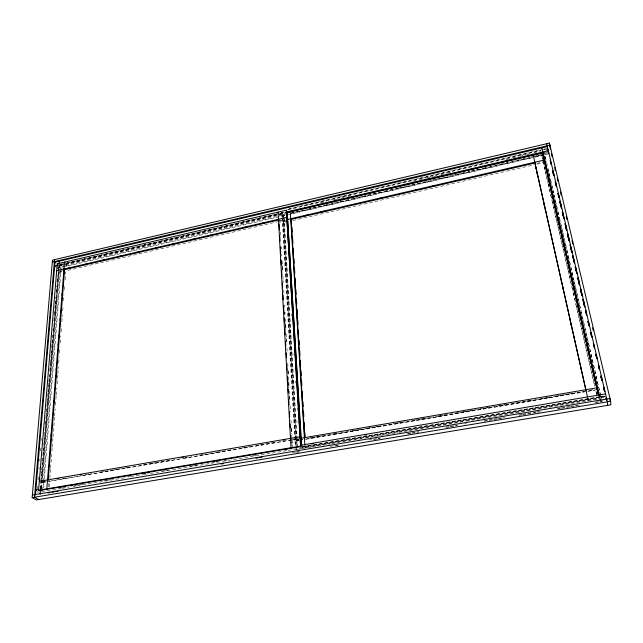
<?xml version="1.0" encoding="UTF-8"?>
<svg xmlns="http://www.w3.org/2000/svg" width="643" height="643" viewBox="0 0 643 643"><rect width="100%" height="100%" fill="white"/><g stroke="black" fill="none" stroke-linecap="round" stroke-linejoin="round"><path stroke-width="0.48" stroke-dasharray="3.21 2.41" d="M48.466 486.655L48.852 481.703M49.165 487.048L49.624 481.117L48.924 480.715M49.849 478.111L50.548 469.101M50.62 468.096L51.392 458.081M51.472 457.085L52.163 448.067M52.236 447.07L52.935 438.052M53.007 437.055L53.779 427.04M53.859 426.036L54.551 417.018M54.631 416.021L55.169 409.012M55.475 405.002L56.166 395.992M56.246 394.987L56.785 387.978M57.09 383.967L57.782 374.957M57.862 373.953L58.4 366.944M58.706 362.941L59.172 356.929M59.477 352.927L59.944 346.915M60.249 342.912L60.788 335.895M61.093 331.892L61.559 325.88M61.865 321.878L62.403 314.869M62.717 310.858L63.102 305.851M63.48 300.844L63.946 294.832M64.332 289.824L64.718 284.817M65.104 279.809L65.715 271.796M66.1 266.845L66.325 263.879L65.731 263.292L286.199 211.764M43.628 487.707L44.263 479.702M44.343 478.705L61.527 263.55M40.565 489.138L58.28 271.595M58.32 271.153L58.81 265.149L59.413 265.736L64.179 264.619M40.943 488.439L41.433 482.403M41.514 481.406L58.569 271.571M58.65 270.566L59.06 265.575L64.927 264.201M41.353 488.535L42.004 480.538M42.084 479.557L59.654 262.786M41.65 488.793L59.172 272.142M59.494 268.147L59.895 263.212M42.687 490.32L43.322 482.338M43.402 481.342L60.217 271.885M60.297 270.888L60.852 263.951M37.68 485.995L37.181 491.991L39.649 492.088M38.178 480.008L38.427 477.01M38.982 469.39L39.151 467.397M39.762 461.031L39.922 459.03M40.589 451.048L40.839 448.05M41.393 440.423L41.562 438.422M40.959 472.991L41.128 470.989M44.978 424.018L45.139 422.017M40.155 489.026L40.726 482.001M40.798 481.117L42.366 462.004M42.438 461.095L43.177 452.005M43.258 451.081L43.997 441.998M44.07 441.074L46.368 412.999M46.441 412.05L47.18 403M47.26 402.036L48 393.002M48.08 392.029L48.812 382.995M48.892 382.014L49.471 374.998M49.792 371.003L50.371 363.994M50.451 362.998L51.183 353.988M51.263 352.999L52.003 343.981M52.083 342.992L52.734 334.971M53.064 330.992L53.473 325.961M53.883 320.994L54.374 314.949M54.454 313.993L55.194 304.943M55.266 303.994L55.845 296.937M56.246 291.994L56.745 285.926M57.066 281.996L57.557 275.992M58.127 268.991L58.296 266.966M289.149 208.766L540.514 149.859M547.506 148.22L543.456 149.176L543.343 148.372M287.614 209.393L540.498 150.149M541.478 149.923L546.357 148.774M287.879 209.835L541.237 150.518M544.01 149.867L546.799 149.216M320.495 202.979L326.355 201.605M334.175 199.772L340.034 198.406M341.015 198.173L346.874 196.806M347.855 196.573L350.789 195.89M413.328 181.262L419.196 179.887M420.168 179.662L426.036 178.288M427.008 178.063L432.876 176.688M433.848 176.463L439.716 175.089M440.688 174.864L446.555 173.489M447.536 173.264L450.462 172.573M506.17 159.544L512.029 158.178M513.01 157.945L518.869 156.571M519.849 156.345L525.709 154.971M526.689 154.746L532.549 153.372M533.529 153.147L539.389 151.772M545.923 150.245L547.715 149.827M59.952 264.635L278.958 213.46M279.938 213.227L284.825 212.086M60.273 264.562L65.297 263.397M60.715 264.707L278.829 213.749M279.801 213.524L285.669 212.15M65.899 263.976L279.118 214.191M279.263 214.159L285.677 212.664M65.136 264.402L279.207 214.432M279.512 214.36L285.998 212.849M57.331 266.7L64.541 265.012M65.522 264.787L285.363 213.5M544.291 153.106L547.539 152.343M282.872 216.659L282.775 214.875L285.516 214.232M291.014 212.954L293.947 212.27M294.92 212.045L307.627 209.079M308.608 208.854L311.534 208.171M312.514 207.946L325.221 204.98M326.194 204.755L338.901 201.798M339.874 201.564L352.581 198.607M353.562 198.374L366.261 195.416M367.241 195.191L383.855 191.317M384.827 191.092L397.535 188.126M398.515 187.901L411.215 184.943M412.195 184.71L424.902 181.752M425.875 181.527L456.168 174.462M457.149 174.237L469.856 171.271M470.829 171.046L483.536 168.088M484.509 167.855L528.49 157.607M529.47 157.382L532.396 156.699M534.317 156.249L537.146 155.59M538.087 155.373L541.856 154.497M56.471 267.858L64.525 265.985M65.498 265.76L285.468 214.505M291.078 213.203L543.182 154.465M544.983 154.047L547.691 153.412M282.775 214.875L283.161 215.55L284.994 215.124M291.4 213.629L532.517 157.487M535.378 156.82L542.909 155.067M57.074 268.436L287.091 214.899M288.072 214.666L534.486 157.31M535.209 157.141L543.287 155.26M545.095 154.842L547.796 154.216M62.451 270.856L57.886 271.909L58.497 272.487L63.054 271.434M279.263 220.621L284.785 219.343M67.748 270.349L277.704 221.747M279.657 221.296L285.179 220.01M285.548 220.694L282.791 221.329L282.398 220.662M285.942 221.361L283.185 222.004L283.579 222.671L286.336 222.036M536.921 163.37L543.552 161.843M292.822 220.533L534.164 164.817M537.034 164.158L543.656 162.631M44.825 481.511L41.136 482.146L41.835 482.547L45.524 481.92M62.411 478.513L68.335 477.5M85.535 474.47L91.475 473.457M100.943 471.938L103.901 471.44M104.889 471.271L112.798 469.92M113.779 469.752L117.733 469.077M118.722 468.908L120.699 468.57M124.654 467.895L127.611 467.389M143.421 464.696L151.322 463.346M152.311 463.177L155.276 462.671M156.265 462.502L160.22 461.827M161.2 461.658L172.075 459.809M184.911 457.615L188.865 456.94M199.732 455.091L202.698 454.585M203.686 454.416L216.53 452.222M217.519 452.053L221.465 451.378M222.454 451.209L231.343 449.698M242.218 447.841L250.119 446.491M256.043 445.478L259.008 444.98M259.997 444.811L275.807 442.111M293.473 439.097L297.203 438.462M45.974 481.744L41.425 482.515L40.718 482.113M46.891 481.583L82.24 475.563M83.228 475.394L182.065 458.539M183.054 458.371L301.237 438.229M49.278 481.277L182.508 458.572M183.488 458.403L291.062 440.069M291.609 439.418L292.051 439.9L299.493 438.63M299.116 439.153L295.33 439.796L294.904 439.306L295.217 444.908M296.029 444.932L295.764 440.278L298.601 439.796M310.159 437.827L314.114 437.16M315.102 436.991L318.068 436.484M319.057 436.316L323.011 435.641M333.886 433.792L336.852 433.286M352.677 430.593L356.632 429.926M357.621 429.757L360.586 429.251M366.518 428.238L370.472 427.571M376.404 426.558L379.37 426.052M395.188 423.359L399.142 422.692M400.131 422.523L403.097 422.017M413.971 420.168L421.88 418.818M422.869 418.649L426.823 417.982M437.698 416.125L441.653 415.458M442.641 415.29L445.607 414.783M456.482 412.935L460.436 412.259M461.425 412.091L464.391 411.584M465.379 411.416L469.334 410.748M470.322 410.58L474.277 409.904M480.208 408.892L484.163 408.225M485.152 408.056L488.117 407.549M498.992 405.701L502.947 405.026M503.935 404.857L506.901 404.351M512.833 403.346L516.787 402.671M517.776 402.502L526.673 400.991M527.662 400.822L530.628 400.316M541.502 398.467L545.465 397.792M546.454 397.623L549.419 397.117M555.351 396.112L559.306 395.437M560.294 395.268L573.146 393.082M589.671 390.269L592.428 389.803M297.042 445.72L296.72 440.23L298.577 439.908M308.118 438.285L311.083 437.787M312.072 437.618L316.026 436.943M317.015 436.774L320.97 436.099M321.958 435.938L325.905 435.263M326.893 435.094L330.848 434.419M331.836 434.25L334.802 433.752M335.791 433.583L339.745 432.908M340.734 432.739L344.688 432.064M345.677 431.895L349.631 431.228M350.62 431.059L353.586 430.553M354.574 430.384L358.529 429.709M359.517 429.54L363.472 428.873M364.46 428.704L368.415 428.029M369.404 427.86L373.358 427.193M374.347 427.024L377.312 426.518M378.301 426.349L382.255 425.674M383.244 425.505L387.199 424.838M388.187 424.669L392.134 423.994M393.122 423.825L396.088 423.319M397.077 423.15L401.031 422.483M402.02 422.314L405.974 421.639M406.963 421.47L410.917 420.795M411.906 420.635L419.815 419.284M420.803 419.115L429.701 417.604M430.689 417.436L434.644 416.76M435.632 416.592L438.598 416.093M439.587 415.925L443.541 415.249M444.53 415.081L448.484 414.405M449.473 414.237L453.428 413.57M454.416 413.401L462.317 412.05M463.306 411.89L467.26 411.215M468.249 411.046L477.146 409.535M478.135 409.366L486.044 408.016M487.032 407.847L490.987 407.18M491.975 407.011L495.93 406.336M496.918 406.167L504.827 404.825M505.816 404.656L509.77 403.981M510.759 403.812L528.546 400.79M529.535 400.621L533.489 399.946M534.478 399.777L538.432 399.102M539.421 398.933L547.33 397.591M548.318 397.422L552.273 396.747M553.261 396.586L557.216 395.911M558.204 395.742L575.999 392.712M576.988 392.543L580.942 391.876M581.931 391.708L583.908 391.37M589.768 390.373L592.653 389.883M299.027 440.278L296.198 440.76L295.764 440.278M299.976 440.117L302.805 439.643M586.062 391.483L305.634 439.161L305.216 438.671M587.903 391.169L595.241 389.923M299.011 440.399L297.154 440.712L296.72 440.23M299.935 440.238L302.724 439.764M305.57 439.282L584.961 391.788M587.903 391.29L595.603 389.979M301.816 446.764L313.02 444.876M314.009 444.715L599.204 396.771M600.112 396.618L604.661 395.855M302.202 446.949L605.827 395.935M302.242 447.239L599.252 397.366M601.068 397.061L604.709 396.45M79.314 484.918L83.277 484.251M104.07 480.763L107.035 480.265M108.024 480.096L111.986 479.429M161.489 471.118L164.68 470.588M165.452 470.459L169.406 469.792M190.199 466.304L193.366 465.773M194.162 465.636L198.124 464.969M223.86 460.653L226.834 460.155M252.57 455.831L255.544 455.332M300.096 447.85L599.188 397.647M600.345 393.805L601.076 397.326L605.867 396.522M41.409 491.791L61.222 488.471M62.21 488.302L69.147 487.137M73.109 486.478L76.083 485.979M77.072 485.811L126.607 477.5M130.569 476.841L143.445 474.679M144.434 474.51L146.419 474.18M150.382 473.513L287.083 450.582M288.08 450.421L599.236 398.234M601.117 397.913L605.907 397.117M296.302 449.586L305.803 447.994L305.69 446.129M307.788 447.665L311.751 446.998M312.739 446.837L316.702 446.17M317.698 446.001L330.574 443.847M331.563 443.678L335.533 443.019M336.522 442.85L364.268 438.196M365.256 438.036L369.219 437.369M370.207 437.208L374.17 436.541M375.166 436.372L397.953 432.554M398.941 432.385L402.904 431.726M403.9 431.557L407.863 430.898M408.852 430.73L431.638 426.912M432.635 426.743L436.597 426.076M437.586 425.915L465.331 421.261M466.32 421.101L599.284 398.821M292.139 452.704L295.378 452.166M296.093 452.045L300.329 451.338M330.044 446.379L334.006 445.72M334.706 445.599L338.957 444.892M368.664 439.933L372.627 439.273M373.318 439.153L377.578 438.446M378.269 438.333L380.246 437.996M407.292 433.486L411.255 432.827M411.93 432.715L415.884 432.048M416.881 431.887L418.858 431.557M445.591 427.097L449.875 426.381M450.542 426.269L454.497 425.61M455.485 425.441L457.47 425.111M464.399 423.954L466.376 423.624M484.203 420.651L488.158 419.992M489.146 419.823L493.109 419.164M494.097 418.995L497.417 418.44M498.06 418.336L502.368 417.62M503.011 417.508L504.988 417.178M518.853 414.864L521.819 414.373M522.807 414.205L526.77 413.545M527.758 413.377L536.037 411.994M536.672 411.89L539.011 411.504M557.457 408.426L560.431 407.927M561.419 407.758L569.706 406.376M570.333 406.272L574.657 405.548M575.284 405.452L577.631 405.058M595.458 402.084L599.043 401.481M600.409 401.256L603.158 400.798M296.953 452.447L299.927 451.949M335.59 446.009L338.564 445.511M374.218 439.563L377.192 439.065M378.18 438.904L380.166 438.574M407.903 433.945L410.877 433.454M411.866 433.286L415.828 432.626M416.817 432.458L418.802 432.128M446.531 427.507L449.505 427.008M450.494 426.848L454.456 426.18M455.453 426.02L457.43 425.69M484.179 421.229L488.141 420.57M489.13 420.401L493.093 419.742M494.081 419.574L498.044 418.915M499.032 418.754L502.995 418.087M518.845 415.45L521.819 414.952M522.807 414.783L526.77 414.124M527.766 413.963L531.729 413.296M532.717 413.136L536.68 412.476M537.669 412.308L541.631 411.649M557.481 409.004L560.455 408.506M561.443 408.345L565.406 407.686M566.395 407.517L570.357 406.858M571.354 406.689L575.308 406.03M576.305 405.87L580.267 405.203M595.121 402.727L599.083 402.068M600.08 401.899L602.057 401.57L601.269 398.178M60.611 266.893L61.214 267.472M58.457 264.988L59.654 266.154M295.434 448.637L295.868 449.111M304.959 447.038L305.385 447.52L305.264 445.647M304.621 446.29L305.039 446.772M283.941 220.549L284.335 221.216M284.005 215.614L283.619 214.939L283.724 216.812M544.066 151.507L600.168 393.42M544.967 156.032L546.325 161.883M548.141 169.688L548.817 172.613M549.042 173.586L550.4 179.437M550.625 180.418L553.575 193.093M553.8 194.065L556.058 203.823M556.291 204.796L557.65 210.647M557.875 211.627L559.233 217.479M559.458 218.451L560.817 224.303M561.042 225.283L563.308 235.033M563.533 236.005L564.892 241.864M565.117 242.837L566.475 248.688M566.708 249.661L568.066 255.512M568.291 256.493L573.725 279.898M573.95 280.878L579.383 304.284M579.608 305.256L580.967 311.108M581.192 312.088L588.216 342.325M588.441 343.298L600.441 394.987M600.666 395.967L601.711 400.46M542.467 158.692L541.583 154.842L541.687 155.63M542.909 160.613L544.034 165.508M544.259 166.481L544.934 169.414M545.16 170.395L548.085 183.102M548.31 184.083L552.128 200.704M552.353 201.677L555.279 214.384M555.504 215.365L556.179 218.299M556.404 219.279L569.007 274.022M569.232 275.003L573.05 291.625M573.275 292.597L576.2 305.312M576.425 306.285L594.871 386.459M595.989 391.314L596.881 395.164M542.137 157.559L542.579 159.48M543.022 161.409L594.703 386.073M596.045 391.909L596.929 395.75M540.16 149.723L540.57 151.531M540.779 152.439L541.406 155.148M587.662 397.728L588.128 400.099M587.533 397.744L588.257 401.256L587.598 398.322M588.602 398.556L588.666 399.142M597.323 397.093L597.371 397.679M601.028 396.739L601.076 397.326M306.052 445.679L306.164 447.544M291.665 313.945L291.785 315.946M294.052 354.004L294.173 356.013M295.659 381.05L295.78 383.051M297.275 408.096L297.396 410.097M298.047 421.117L298.167 423.118M284.118 217.479L296.978 437.706M297.034 438.711L297.524 447.11M283.78 217.744L296.608 438.229M283.161 215.55L296.576 447.271M296.624 448.203L296.736 450.06M282.928 217.551L295.651 438.277M282.534 216.876L281.988 213.524L282.189 217.093M282.582 217.768L295.764 447.247M282.245 217.985L294.84 438.301M279.826 219.97L279.986 222.968M280.493 231.97L280.71 235.965M281.321 246.96L281.433 248.962M281.714 253.961L281.827 255.962M282.1 260.962L282.599 269.956M282.936 275.951L283.266 281.955M283.716 289.953L283.933 293.947M284.544 304.943L284.656 306.944M284.937 311.943L285.05 313.945M285.323 318.944L285.934 329.939M286.159 333.934L286.601 341.931M286.939 347.935L287.156 351.93M287.767 362.925L287.992 366.928M288.217 370.923L288.49 375.922M288.546 376.919L289.101 386.917M289.326 390.92L289.824 399.914M290.162 405.91L290.491 411.914M290.941 419.911L291.158 423.906M291.383 427.908L291.713 433.904M291.769 434.901L291.882 436.902M292.051 439.9L292.404 446.314M282.1 265.406L282.381 270.414M282.936 280.444L283.049 282.446M284.664 311.517L284.825 314.523M285.323 323.55L285.661 329.562M286.159 338.588L286.328 341.594M287.943 370.665L288.104 373.671M288.554 381.693L288.884 387.713M289.326 395.726L289.551 399.737M291.166 428.817L291.327 431.823M291.777 439.844L292.139 446.363M282.14 268.324L282.253 270.325M284.576 312.345L284.688 314.347M285.355 326.355L285.516 329.353M287.791 370.376L287.951 373.382M288.562 384.385L288.731 387.383M291.006 428.407L291.166 431.413M291.761 442.167L291.97 445.832"/><path stroke-width="0.96" d="M51.094 436.091L51.255 434.089M53.666 403.121L53.827 401.128M55.62 378.148L55.772 376.147M56.238 370.159L56.399 368.158M58.192 345.187L58.344 343.185M58.81 337.189L58.971 335.196M60.137 320.206L60.289 318.213M60.755 312.217L60.916 310.215M61.382 304.227L61.535 302.226M62.082 295.233L62.242 293.24M63.327 279.255L63.488 277.254M63.954 271.258L64.107 269.264M48.225 480.305L64.597 269.634L63.995 269.055M40.147 494.25L40.493 489.99M58.891 264.169L59.132 261.219M38.572 490.215L57.243 263.823L286.344 210.189L300.948 446.604L39.287 490.609L38.572 490.215L300.514 446.121L300.948 446.604M54.542 259.643L34.505 497.216L38.789 499.531M35.437 495.038L54.985 262.191L547.297 146.612M32.15 497.61L52.477 260.126L549.419 143.076L610.641 401.32L610.85 404.825L36.442 499.924L32.15 497.61L610.641 401.32M52.308 262.087L549.91 145.165L550.4 149.031M57.147 265.543L54.655 266.122L55.266 266.7M286.649 211.925L548.286 150.8M286.947 212.367L464.953 170.805M466.802 170.371L542.579 152.68L598.77 395.863M286.047 212.833L542.957 152.873L542.845 152.069M56.672 270.751L286.77 217.342L287.164 218.025M67.033 268.581L69.958 267.906M83.598 264.739L86.516 264.064M100.155 260.897L106.007 259.539M119.646 256.372L122.564 255.697M136.203 252.53L140.102 251.63M155.694 248.013L158.612 247.33M172.252 244.163L175.177 243.488M191.743 239.646L194.66 238.963M208.3 235.804L211.226 235.121M244.348 227.437L247.274 226.762M260.913 223.595L264.812 222.687M64.597 269.634L278.861 219.946L278.459 219.271M544.275 160.035L287.927 219.376L287.55 218.7M304.115 215.879L308.021 214.971M320.712 212.037L324.619 211.129M379.282 198.486L382.207 197.803M415.394 190.127L418.328 189.444M431.992 186.285L434.917 185.61M290.692 218.741L291.078 219.416L534.904 163.025L534.783 162.237M39.311 481.31L299.951 436.758L300.377 437.248M57.106 478.794L59.076 478.456M79.796 474.92L81.765 474.582M181.398 457.567L183.376 457.229M283.008 440.214L284.978 439.876M300.586 438.341L596.913 387.825L596.969 388.42M38.684 489.452L35.871 489.926L36.579 490.32M300.996 445.237L605.449 393.926M311.284 444.064L313.262 443.726M364.694 435.07L366.671 434.732M59.132 487.788L61.109 487.458M63.094 487.121L65.072 486.791M70.666 485.851L72.643 485.521M74.628 485.184L76.605 484.854M128.053 476.206L130.039 475.876M143.309 473.642L145.286 473.312M147.271 472.983L149.248 472.645M212.166 462.076L214.143 461.746M216.12 461.409L218.098 461.079M284.921 449.851L286.899 449.521M32.367 495.046L609.966 398.467L610.127 401.111M48.064 492.932L50.05 492.602M52.027 492.265L54.004 491.935M55.981 491.606L57.966 491.276M221.28 463.997L223.258 463.667M255.922 458.21L257.899 457.88M259.876 457.543L261.862 457.213M47.534 489.219L46.835 488.825L64.533 262.119L65.136 262.706M57.243 263.823L57.846 264.41M54.382 261.605L55.587 262.77M291.416 448.211L290.974 447.729L278.073 212.126L278.467 212.801M290.459 438.373L290.901 438.864L290.732 435.866M300.811 437.738L301.237 438.229M304.372 437.69L304.798 438.18L291.078 219.416M551.445 153.902L552.144 156.828M554.684 167.574L555.375 170.508M557.224 178.32L557.923 181.246M560.463 191.992L561.162 194.925M566.242 216.41L566.941 219.343M572.029 240.828L572.72 243.761M592.605 327.761L593.296 330.687M546.703 143.719L607.41 401.859L607.651 405.355M547.796 149.096L548.19 150.767M548.391 151.603L548.849 153.556M552.964 171.086L553.888 175.017M555.496 181.84L556.412 185.747M558.245 193.551L559.169 197.481M560.085 201.355L561.701 208.236M562.609 212.086L563.541 216.056M565.358 223.796L566.756 229.744M567.882 234.526L569.28 240.49M571.088 248.182L572.005 252.088M572.929 255.986L574.569 262.979M575.445 266.716L576.409 270.799M578.017 277.639L579.576 284.278M580.774 289.374L582.156 295.241M583.305 300.128L584.849 306.719M585.765 310.617L586.689 314.523M588.289 321.355L589.277 325.543M590.885 332.391L591.962 336.964M593.642 344.118L594.566 348.032M596.174 354.872L597.09 358.786M598.609 365.256L599.525 369.154M601.366 376.959L602.049 379.884M603.753 387.134L604.806 391.595M550.183 159.962L551.228 164.053M552.835 170.893L553.88 175.692M555.488 182.54L556.508 186.518M558.116 193.358L559.032 197.264M559.852 201.114L561.419 207.785M562.569 212.664L564.088 218.757M565.141 223.603L566.692 230.234M567.608 234.132L569.368 241.221M570.132 244.87L571.892 251.96M572.72 255.874L574.263 262.432M575.405 267.319L576.94 273.452M578.001 278.363L579.536 284.881M580.452 288.787L582.22 295.917M582.976 299.517L584.664 306.719M585.66 310.569L586.641 315.134M588.112 321.387L589.165 325.872M590.941 333.034L591.793 337.036M593.296 343.434L594.317 347.791M595.82 354.172L596.736 358.079M598.52 365.264L599.485 369.789M601.044 376.01L602.009 380.519M603.801 387.729L604.717 391.643M606.108 397.961L606.662 399.922M550.304 160.838L551.22 164.745M552.827 171.585L553.752 175.499M559.949 201.878L561.323 207.737M563.155 215.55L563.847 218.483M565.679 226.296L566.604 230.21M567.52 234.116L568.436 238.023M570.044 244.862L570.96 248.769M572.8 256.581L574.175 262.448M575.324 267.335L576.699 273.195M578.531 281.007L579.456 284.921M580.372 288.828L581.979 295.667M582.896 299.574L583.812 303.48M585.652 311.292L586.569 315.207M588.176 322.047L589.092 325.953M595.748 354.285L596.664 358.191M598.504 366.004L599.188 368.937M601.028 376.758L601.944 380.664M606.06 398.178L606.502 400.059M547.498 149.24L547.82 150.623M548.053 151.603L548.511 153.556M552.634 171.126L553.559 175.033M555.158 181.865L556.074 185.771M557.915 193.583L558.831 197.489M559.748 201.396L560.664 205.302M562.271 212.134L563.188 216.04M565.02 223.852L566.395 229.712M567.544 234.591L568.918 240.45M570.751 248.262L571.667 252.169M575.107 266.813L576.024 270.719M577.864 278.523L579.239 284.383M580.38 289.27L581.762 295.121M583.595 302.933L584.511 306.84M587.951 321.484L588.867 325.39M590.7 333.203L591.391 336.128M600.795 376.163L601.711 380.069M603.544 387.874L604.227 390.807M541.88 147.882L600.361 400.669M542.957 152.873L598.874 394.617M543.407 155.445L598.754 394.818M598.416 394.665L542.579 152.68M543.118 155.984L554.419 204.562M554.74 206.29L560.953 232.862M561.267 234.566L567.946 263.124M568.251 264.795L598.255 394.36M533.135 154.883L587.461 396.835M534.904 163.025L585.926 390.301M535.579 166.553L536.021 168.506M536.897 172.42L537.339 174.374M543.922 203.71L544.364 205.672M545.24 209.578L545.682 211.539M561.259 280.975L561.701 282.928M562.577 286.842L563.019 288.795M569.602 318.14L570.044 320.093M570.92 324.008L571.362 325.961M572.238 329.875L572.672 331.828M573.556 335.742L573.99 337.696M580.573 367.032L581.015 368.994M544.5 161.618L544.605 162.414M549.419 143.076L549.781 145.985M597.025 389.015L597.074 389.61M291.906 227.108L292.219 232.123M292.533 237.13L292.911 243.15M293.232 248.166L293.546 253.173M293.859 258.189L294.173 263.204M294.494 268.219L294.807 273.227M295.121 278.242L295.434 283.258M295.82 289.27L296.134 294.285M296.447 299.3L296.761 304.316M297.082 309.323L297.396 314.339M297.773 320.359L298.022 324.369M298.4 330.381L298.657 334.392M299.035 340.412L299.284 344.423M299.662 350.435L299.984 355.45M300.297 360.466L300.611 365.473M300.924 370.489L301.245 375.504M301.559 380.519L301.872 385.527M302.25 391.547L302.507 395.558M302.885 401.57L303.199 406.585M303.512 411.6L303.834 416.616M304.211 422.628L304.46 426.639M304.838 432.651L305.095 436.661M290.242 211.595L304.846 445.165M301.688 445.695L287.116 211.555L301.262 445.213M286.344 210.189L300.514 446.121M279.078 223.949L279.408 229.945M279.737 235.941L280.018 240.94M280.348 246.936L280.678 252.932M281.063 259.933L281.337 264.932M281.666 270.928L281.939 275.927M282.325 282.928L282.599 287.919M282.984 294.92L283.258 299.919M283.587 305.915L283.86 310.915M284.246 317.907L284.519 322.907M284.905 329.907L285.179 334.907M285.564 341.899L285.789 345.902M286.175 352.894L286.448 357.894M286.834 364.894L287.108 369.894M287.493 376.886L287.767 381.886M288.152 388.886L288.369 392.881M288.755 399.882L289.029 404.881M289.414 411.874L289.688 416.873M290.073 423.874L290.29 427.868"/></g></svg>
